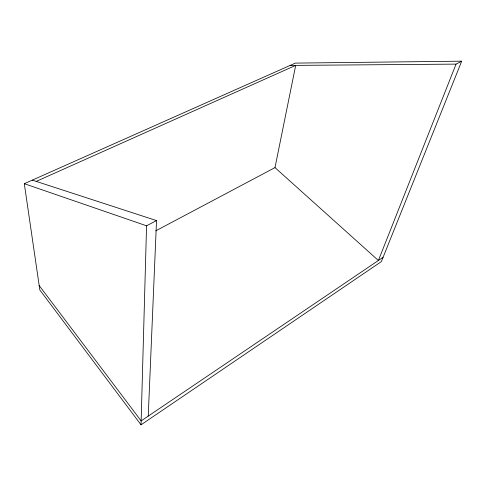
<?xml version="1.0" encoding="UTF-8"?>
<svg xmlns="http://www.w3.org/2000/svg" width="486" height="486" viewBox="0 0 486 486"><rect width="100%" height="100%" fill="white"/><g stroke="black" fill="none" stroke-linecap="round" stroke-linejoin="round"><path stroke-width="0.73" d="M141.037 424.825L39.828 289.972L24.3 183.684L295.318 63.107L461.7 61.175L381.364 261.602L141.037 424.825L146.559 225.796L156.528 220.589L148.242 416.113M155.708 230.874L274.997 167.609L295.695 65.379L36.213 181.393M461.7 61.175L456.062 64.116L378.4 260.502L274.997 167.609M383.065 257.343L141.14 420.912L39.178 285.525M290.124 65.422L456.062 64.116M32.301 180.124L156.528 220.589M24.3 183.684L146.559 225.796"/></g></svg>
